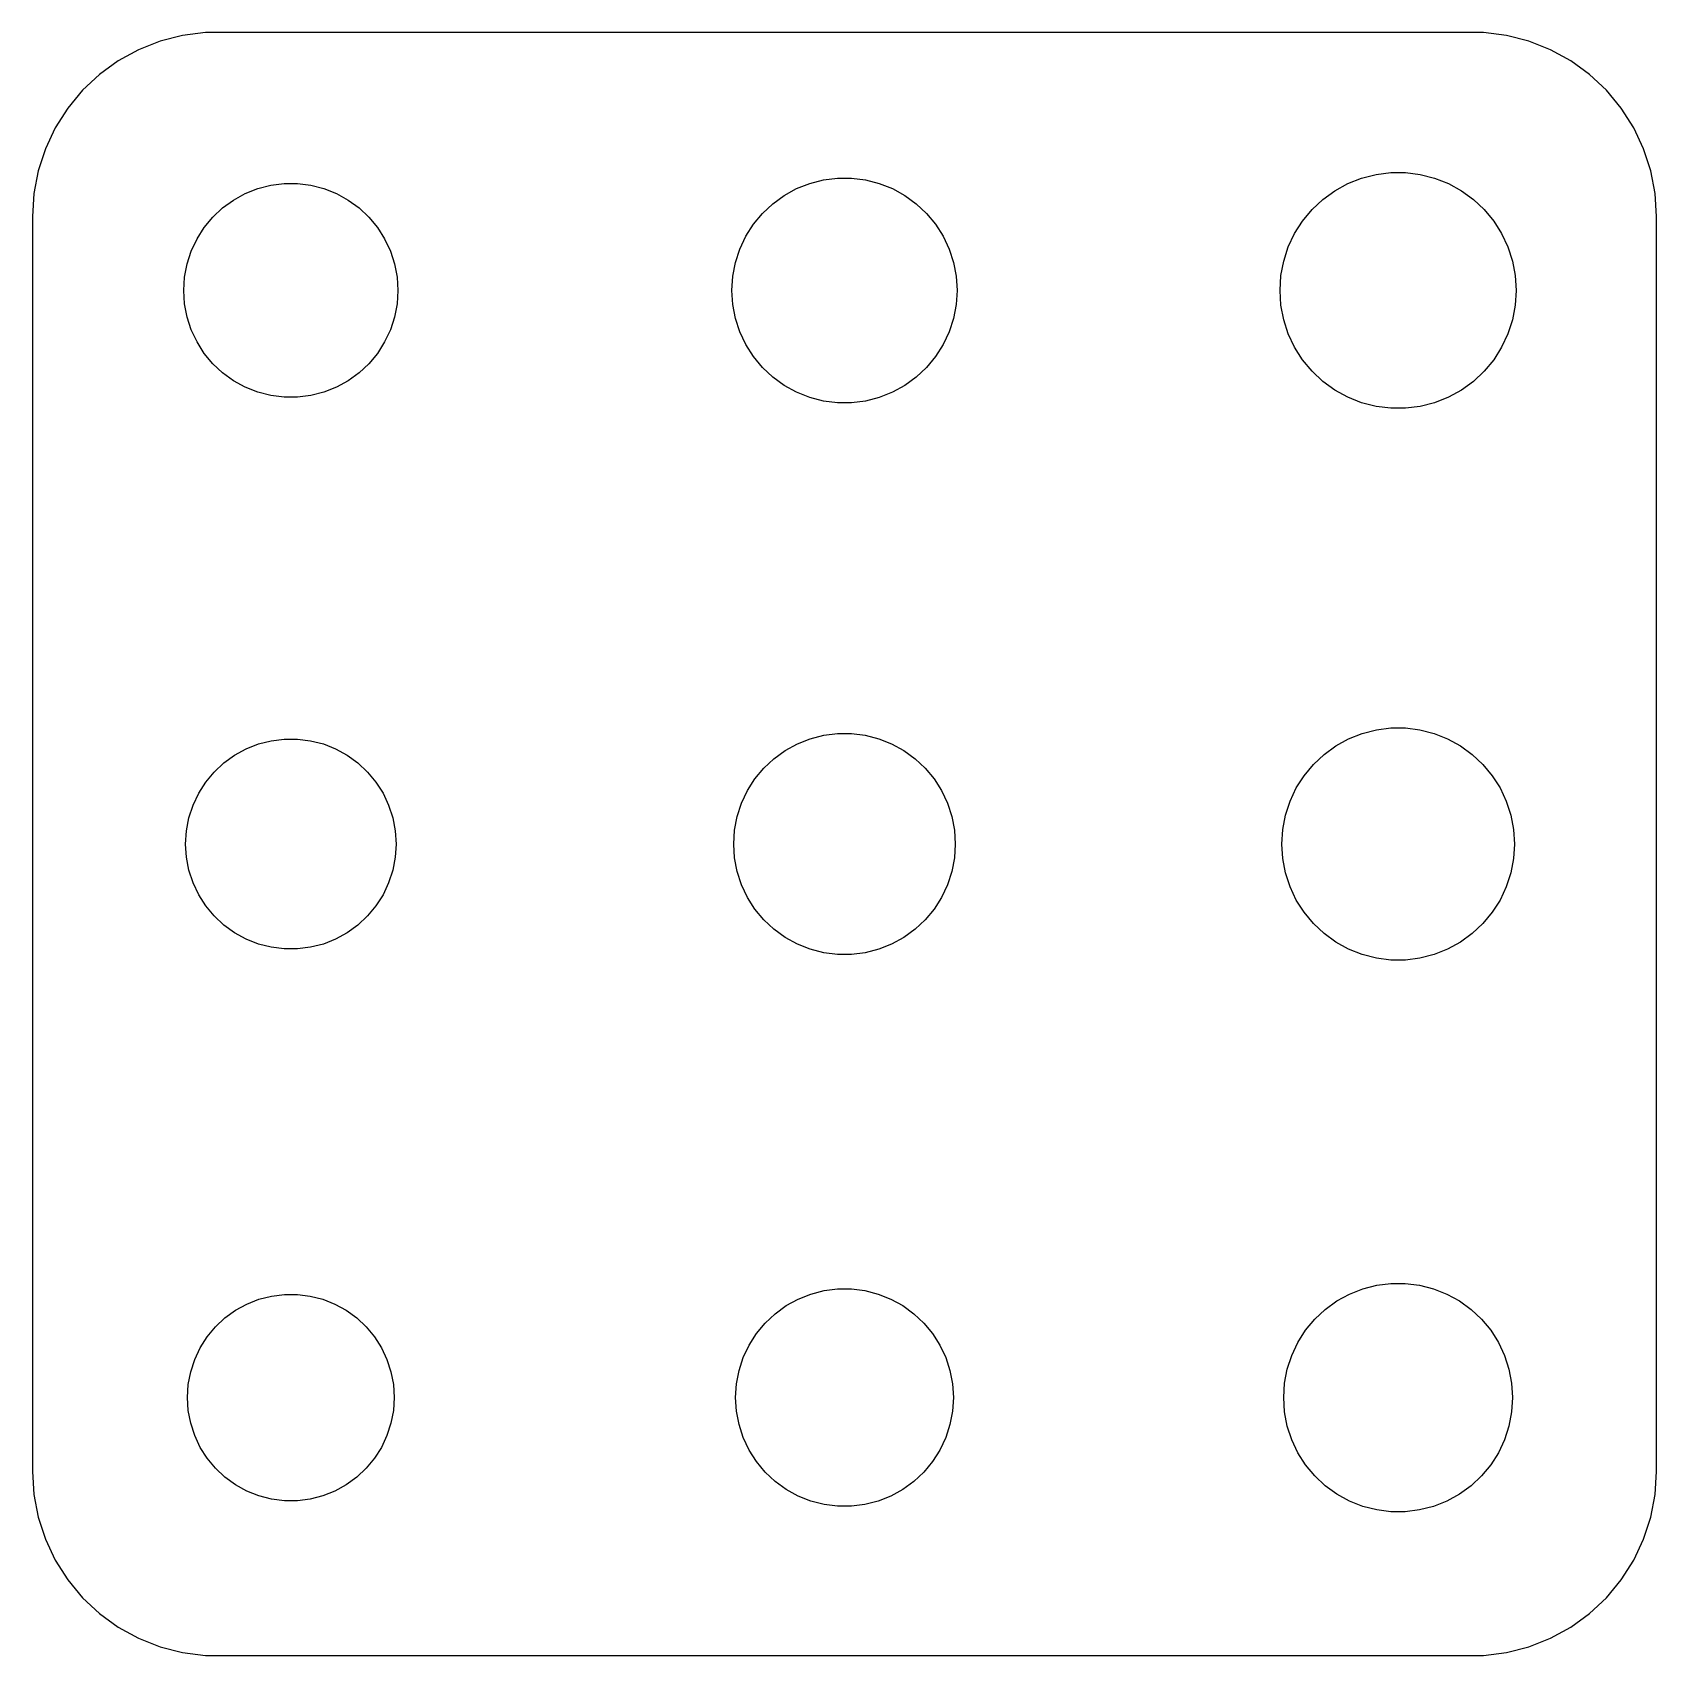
# Model space of a CAD drawing. Header units: metres. Extents: x -22 to 22, y -22 to 22.
import ezdxf

# ---------------------------------------------------------------- set-up
doc = ezdxf.new("R2010")
doc.units = ezdxf.units.M

msp = doc.modelspace()

# ---------------------------------------------------------------- linework, layer by layer
for p, q in [((-18.5451, 21.7553), (-19.1289, 21.5241)), ((-17.9369, 21.9114), (-18.5451, 21.7553)), ((-17.3139, 21.9901), (-17.9369, 21.9114)), ((17.3139, 21.9901), (-17.3139, 21.9901)), ((17.9369, 21.9114), (17.3139, 21.9901)), ((18.5451, 21.7553), (17.9369, 21.9114)), ((19.1289, 21.5241), (18.5451, 21.7553)), ((-19.6791, 21.2216), (-20.1871, 20.8526)), ((-19.1289, 21.5241), (-19.6791, 21.2216)), ((19.6791, 21.2216), (19.1289, 21.5241)), ((20.1871, 20.8526), (19.6791, 21.2216)), ((-20.1871, 20.8526), (-20.6448, 20.4227)), ((20.6448, 20.4227), (20.1871, 20.8526)), ((-20.6448, 20.4227), (-21.0451, 19.9389)), ((21.0451, 19.9389), (20.6448, 20.4227)), ((-21.0451, 19.9389), (-21.3815, 19.4088)), ((21.3815, 19.4088), (21.0451, 19.9389)), ((-21.3815, 19.4088), (-21.6489, 18.8406)), ((21.6489, 18.8406), (21.3815, 19.4088)), ((-21.6489, 18.8406), (-21.8429, 18.2434)), ((21.8429, 18.2434), (21.6489, 18.8406)), ((-21.8429, 18.2434), (-21.9606, 17.6267)), ((-0.571503, 17.996), (-0.191498, 18.044)), ((-0.191498, 18.044), (0.191498, 18.044)), ((0.191498, 18.044), (0.571503, 17.996)), ((13.6375, 17.8954), (14.0111, 18.0434)), ((14.0111, 18.0434), (14.4004, 18.1433)), ((14.4004, 18.1433), (14.7991, 18.1937)), ((14.7991, 18.1937), (15.2009, 18.1937)), ((15.2009, 18.1937), (15.5996, 18.1433)), ((15.5996, 18.1433), (15.9888, 18.0434)), ((15.9888, 18.0434), (16.3625, 17.8954)), ((21.9606, 17.6267), (21.8429, 18.2434)), ((-21.9606, 17.6267), (-22, 17)), ((-16.5539, 17.4485), (-16.2348, 17.624)), ((-16.2348, 17.624), (-15.8961, 17.7581)), ((-15.8961, 17.7581), (-15.5434, 17.8486)), ((-15.5434, 17.8486), (-15.1821, 17.8943)), ((-15.1821, 17.8943), (-14.8179, 17.8943)), ((-14.8179, 17.8943), (-14.4566, 17.8486)), ((-14.4566, 17.8486), (-14.1038, 17.7581)), ((-14.1038, 17.7581), (-13.7652, 17.624)), ((-13.7652, 17.624), (-13.4461, 17.4485)), ((-1.63426, 17.5752), (-1.29861, 17.7597)), ((-1.29861, 17.7597), (-0.94249, 17.9007)), ((-0.94249, 17.9007), (-0.571503, 17.996)), ((0.571503, 17.996), (0.94249, 17.9007)), ((0.94249, 17.9007), (1.29861, 17.7597)), ((1.29861, 17.7597), (1.63426, 17.5752)), ((12.9602, 17.4656), (13.2853, 17.7018)), ((13.2853, 17.7018), (13.6375, 17.8954)), ((16.3625, 17.8954), (16.7146, 17.7018)), ((16.7146, 17.7018), (17.0397, 17.4656)), ((22, 17), (21.9606, 17.6267)), ((-17.114, 16.9852), (-16.8485, 17.2345)), ((-16.8485, 17.2345), (-16.5539, 17.4485)), ((-13.4461, 17.4485), (-13.1515, 17.2345)), ((-13.1515, 17.2345), (-12.886, 16.9852)), ((-2.22334, 17.0879), (-1.94414, 17.3501)), ((-1.94414, 17.3501), (-1.63426, 17.5752)), ((1.63426, 17.5752), (1.94414, 17.3501)), ((1.94414, 17.3501), (2.22334, 17.0879)), ((12.4111, 16.8809), (12.6673, 17.1905)), ((12.6673, 17.1905), (12.9602, 17.4656)), ((17.0397, 17.4656), (17.3327, 17.1905)), ((17.3327, 17.1905), (17.5889, 16.8809)), ((-22, 17), (-22, -17)), ((-17.3461, 16.7046), (-17.114, 16.9852)), ((-12.886, 16.9852), (-12.6538, 16.7046)), ((-2.67273, 16.4693), (-2.4675, 16.7927)), ((-2.4675, 16.7927), (-2.22334, 17.0879)), ((2.22334, 17.0879), (2.4675, 16.7927)), ((2.4675, 16.7927), (2.67273, 16.4693)), ((12.1958, 16.5416), (12.4111, 16.8809)), ((17.5889, 16.8809), (17.8042, 16.5416)), ((22, -17), (22, 17)), ((-17.6964, 16.0676), (-17.5413, 16.3971)), ((-17.5413, 16.3971), (-17.3461, 16.7046)), ((-12.6538, 16.7046), (-12.4587, 16.3971)), ((-12.4587, 16.3971), (-12.3036, 16.0676)), ((-2.83582, 16.1228), (-2.67273, 16.4693)), ((2.67273, 16.4693), (2.83582, 16.1228)), ((12.0247, 16.178), (12.1958, 16.5416)), ((17.8042, 16.5416), (17.9753, 16.178)), ((-17.8089, 15.7212), (-17.6964, 16.0676)), ((-12.3036, 16.0676), (-12.1911, 15.7212)), ((-2.95418, 15.7585), (-2.83582, 16.1228)), ((2.83582, 16.1228), (2.95418, 15.7585)), ((11.9005, 15.7958), (12.0247, 16.178)), ((17.9753, 16.178), (18.0995, 15.7958)), ((-17.8771, 15.3635), (-17.8089, 15.7212)), ((-12.1911, 15.7212), (-12.1229, 15.3635)), ((-3.02594, 15.3823), (-2.95418, 15.7585)), ((2.95418, 15.7585), (3.02594, 15.3823)), ((11.8, 15), (11.8252, 15.4011)), ((11.8252, 15.4011), (11.9005, 15.7958)), ((18.0995, 15.7958), (18.1748, 15.4011)), ((18.1748, 15.4011), (18.2, 15)), ((-17.9, 15), (-17.8771, 15.3635)), ((-17.8771, 14.6365), (-17.9, 15)), ((-12.1229, 15.3635), (-12.1, 15)), ((-12.1, 15), (-12.1229, 14.6365)), ((-3.04999, 15), (-3.02594, 15.3823)), ((-3.02594, 14.6177), (-3.04999, 15)), ((3.02594, 15.3823), (3.04999, 15)), ((3.04999, 15), (3.02594, 14.6177)), ((11.8252, 14.5989), (11.8, 15)), ((18.2, 15), (18.1748, 14.5989)), ((-17.8089, 14.2788), (-17.8771, 14.6365)), ((-12.1229, 14.6365), (-12.1911, 14.2788)), ((-2.95418, 14.2415), (-3.02594, 14.6177)), ((3.02594, 14.6177), (2.95418, 14.2415)), ((11.9005, 14.2042), (11.8252, 14.5989)), ((18.1748, 14.5989), (18.0995, 14.2042)), ((-17.6964, 13.9324), (-17.8089, 14.2788)), ((-12.1911, 14.2788), (-12.3036, 13.9324)), ((-2.83582, 13.8772), (-2.95418, 14.2415)), ((2.95418, 14.2415), (2.83582, 13.8772)), ((12.0247, 13.822), (11.9005, 14.2042)), ((18.0995, 14.2042), (17.9753, 13.822)), ((-17.5413, 13.6029), (-17.6964, 13.9324)), ((-12.3036, 13.9324), (-12.4587, 13.6029)), ((-2.67273, 13.5306), (-2.83582, 13.8772)), ((2.83582, 13.8772), (2.67273, 13.5306)), ((12.1958, 13.4584), (12.0247, 13.822)), ((17.9753, 13.822), (17.8042, 13.4584)), ((-17.3461, 13.2954), (-17.5413, 13.6029)), ((-17.114, 13.0148), (-17.3461, 13.2954)), ((-12.6538, 13.2954), (-12.886, 13.0148)), ((-12.4587, 13.6029), (-12.6538, 13.2954)), ((-2.4675, 13.2072), (-2.67273, 13.5306)), ((-2.22334, 12.9121), (-2.4675, 13.2072)), ((2.4675, 13.2072), (2.22334, 12.9121)), ((2.67273, 13.5306), (2.4675, 13.2072)), ((12.4111, 13.1191), (12.1958, 13.4584)), ((17.8042, 13.4584), (17.5889, 13.1191)), ((-16.8485, 12.7655), (-17.114, 13.0148)), ((-16.5539, 12.5514), (-16.8485, 12.7655)), ((-13.1515, 12.7655), (-13.4461, 12.5514)), ((-12.886, 13.0148), (-13.1515, 12.7655)), ((-1.94414, 12.6499), (-2.22334, 12.9121)), ((2.22334, 12.9121), (1.94414, 12.6499)), ((12.6673, 12.8094), (12.4111, 13.1191)), ((12.9602, 12.5343), (12.6673, 12.8094)), ((17.3327, 12.8094), (17.0397, 12.5343)), ((17.5889, 13.1191), (17.3327, 12.8094)), ((-16.2348, 12.376), (-16.5539, 12.5514)), ((-15.8961, 12.2419), (-16.2348, 12.376)), ((-13.7652, 12.376), (-14.1038, 12.2419)), ((-13.4461, 12.5514), (-13.7652, 12.376)), ((-1.63426, 12.4248), (-1.94414, 12.6499)), ((-1.29861, 12.2403), (-1.63426, 12.4248)), ((1.63426, 12.4248), (1.29861, 12.2403)), ((1.94414, 12.6499), (1.63426, 12.4248)), ((13.2853, 12.2981), (12.9602, 12.5343)), ((17.0397, 12.5343), (16.7146, 12.2981)), ((-15.5434, 12.1514), (-15.8961, 12.2419)), ((-15.1821, 12.1057), (-15.5434, 12.1514)), ((-14.8179, 12.1057), (-15.1821, 12.1057)), ((-14.4566, 12.1514), (-14.8179, 12.1057)), ((-14.1038, 12.2419), (-14.4566, 12.1514)), ((-0.94249, 12.0993), (-1.29861, 12.2403)), ((-0.571503, 12.004), (-0.94249, 12.0993)), ((-0.191498, 11.956), (-0.571503, 12.004)), ((0.191498, 11.956), (-0.191498, 11.956)), ((0.571503, 12.004), (0.191498, 11.956)), ((0.94249, 12.0993), (0.571503, 12.004)), ((1.29861, 12.2403), (0.94249, 12.0993)), ((13.6375, 12.1046), (13.2853, 12.2981)), ((14.0111, 11.9566), (13.6375, 12.1046)), ((14.4004, 11.8567), (14.0111, 11.9566)), ((15.9888, 11.9566), (15.5996, 11.8567)), ((16.3625, 12.1046), (15.9888, 11.9566)), ((16.7146, 12.2981), (16.3625, 12.1046)), ((14.7991, 11.8063), (14.4004, 11.8567)), ((15.2009, 11.8063), (14.7991, 11.8063)), ((15.5996, 11.8567), (15.2009, 11.8063)), ((14.0266, 2.99582), (14.4097, 3.09419)), ((14.4097, 3.09419), (14.8022, 3.14378)), ((14.8022, 3.14378), (15.1978, 3.14378)), ((15.1978, 3.14378), (15.5902, 3.09419)), ((15.5902, 3.09419), (15.9734, 2.99582)), ((-16.2135, 2.57875), (-15.8807, 2.71051)), ((-15.8807, 2.71051), (-15.534, 2.79951)), ((-15.534, 2.79951), (-15.1789, 2.84438)), ((-15.1789, 2.84438), (-14.821, 2.84438)), ((-14.821, 2.84438), (-14.466, 2.79951)), ((-14.466, 2.79951), (-14.1193, 2.71051)), ((-14.1193, 2.71051), (-13.7865, 2.57875)), ((-1.60747, 2.53297), (-1.27733, 2.71448)), ((-1.27733, 2.71448), (-0.927048, 2.85316)), ((-0.927048, 2.85316), (-0.562134, 2.94685)), ((-0.562134, 2.94685), (-0.18837, 2.99408)), ((-0.18837, 2.99408), (0.18837, 2.99408)), ((0.18837, 2.99408), (0.562134, 2.94685)), ((0.562134, 2.94685), (0.927048, 2.85316)), ((0.927048, 2.85316), (1.27733, 2.71448)), ((1.27733, 2.71448), (1.60747, 2.53297)), ((12.9921, 2.42711), (13.3121, 2.65962)), ((13.3121, 2.65962), (13.6588, 2.8502)), ((13.6588, 2.8502), (14.0266, 2.99582)), ((15.9734, 2.99582), (16.3412, 2.8502)), ((16.3412, 2.8502), (16.6879, 2.65962)), ((16.6879, 2.65962), (17.0079, 2.42711)), ((-16.8167, 2.19595), (-16.5271, 2.40633)), ((-16.5271, 2.40633), (-16.2135, 2.57875)), ((-13.7865, 2.57875), (-13.4729, 2.40633)), ((-13.4729, 2.40633), (-13.1833, 2.19595)), ((-2.1869, 2.05363), (-1.91226, 2.31154)), ((-1.91226, 2.31154), (-1.60747, 2.53297)), ((1.60747, 2.53297), (1.91226, 2.31154)), ((1.91226, 2.31154), (2.1869, 2.05363)), ((12.7037, 2.15631), (12.9921, 2.42711)), ((17.0079, 2.42711), (17.2962, 2.15631)), ((-17.3057, 1.67519), (-17.0776, 1.95096)), ((-17.0776, 1.95096), (-16.8167, 2.19595)), ((-13.1833, 2.19595), (-12.9224, 1.95096)), ((-12.9224, 1.95096), (-12.6943, 1.67519)), ((-2.62891, 1.44525), (-2.42705, 1.76335)), ((-2.42705, 1.76335), (-2.1869, 2.05363)), ((2.1869, 2.05363), (2.42705, 1.76335)), ((2.42705, 1.76335), (2.62891, 1.44525)), ((12.2396, 1.51752), (12.4516, 1.85152)), ((12.4516, 1.85152), (12.7037, 2.15631)), ((17.2962, 2.15631), (17.5484, 1.85152)), ((17.5484, 1.85152), (17.7604, 1.51752)), ((-17.6499, 1.04915), (-17.4975, 1.37299)), ((-17.4975, 1.37299), (-17.3057, 1.67519)), ((-12.6943, 1.67519), (-12.5025, 1.37299)), ((-12.5025, 1.37299), (-12.3501, 1.04915)), ((-2.78932, 1.10437), (-2.62891, 1.44525)), ((2.62891, 1.44525), (2.78932, 1.10437)), ((12.0712, 1.15959), (12.2396, 1.51752)), ((17.7604, 1.51752), (17.9288, 1.15959)), ((-17.7605, 0.708755), (-17.6499, 1.04915)), ((-12.3501, 1.04915), (-12.2395, 0.708755)), ((-2.90575, 0.746063), (-2.78932, 1.10437)), ((2.78932, 1.10437), (2.90575, 0.746063)), ((11.949, 0.783371), (12.0712, 1.15959)), ((17.9288, 1.15959), (18.051, 0.783371)), ((-17.8275, 0.357193), (-17.7605, 0.708755)), ((-12.2395, 0.708755), (-12.1725, 0.357193)), ((-2.97633, 0.375992), (-2.90575, 0.746063)), ((2.90575, 0.746063), (2.97633, 0.375992)), ((11.8748, 0.394791), (11.949, 0.783371)), ((18.051, 0.783371), (18.1252, 0.394791)), ((-17.85, 0), (-17.8275, 0.357193)), ((-17.8275, -0.357193), (-17.85, 0)), ((-12.1725, 0.357193), (-12.15, 0)), ((-12.15, 0), (-12.1725, -0.357193)), ((-3, 0), (-2.97633, 0.375992)), ((-2.97633, -0.375992), (-3, 0)), ((2.97633, 0.375992), (3, 0)), ((3, 0), (2.97633, -0.375992)), ((11.85, 0), (11.8748, 0.394791)), ((11.8748, -0.394791), (11.85, 0)), ((18.1252, 0.394791), (18.15, 0)), ((18.15, 0), (18.1252, -0.394791)), ((-17.7605, -0.708755), (-17.8275, -0.357193)), ((-12.1725, -0.357193), (-12.2395, -0.708755)), ((-2.90575, -0.746063), (-2.97633, -0.375992)), ((2.97633, -0.375992), (2.90575, -0.746063)), ((11.949, -0.783371), (11.8748, -0.394791)), ((18.1252, -0.394791), (18.051, -0.783371)), ((-17.6499, -1.04915), (-17.7605, -0.708755)), ((-12.2395, -0.708755), (-12.3501, -1.04915)), ((-2.78932, -1.10437), (-2.90575, -0.746063)), ((2.90575, -0.746063), (2.78932, -1.10437)), ((12.0712, -1.15959), (11.949, -0.783371)), ((18.051, -0.783371), (17.9288, -1.15959)), ((-17.4975, -1.37299), (-17.6499, -1.04915)), ((-12.3501, -1.04915), (-12.5025, -1.37299)), ((-2.62891, -1.44525), (-2.78932, -1.10437)), ((2.78932, -1.10437), (2.62891, -1.44525)), ((12.2396, -1.51752), (12.0712, -1.15959)), ((17.9288, -1.15959), (17.7604, -1.51752)), ((-17.3057, -1.67519), (-17.4975, -1.37299)), ((-17.0776, -1.95096), (-17.3057, -1.67519)), ((-12.6943, -1.67519), (-12.9224, -1.95096)), ((-12.5025, -1.37299), (-12.6943, -1.67519)), ((-2.42705, -1.76335), (-2.62891, -1.44525)), ((2.62891, -1.44525), (2.42705, -1.76335)), ((12.4516, -1.85152), (12.2396, -1.51752)), ((17.7604, -1.51752), (17.5484, -1.85152)), ((-16.8167, -2.19595), (-17.0776, -1.95096)), ((-16.5271, -2.40633), (-16.8167, -2.19595)), ((-13.1833, -2.19595), (-13.4729, -2.40633)), ((-12.9224, -1.95096), (-13.1833, -2.19595)), ((-2.1869, -2.05363), (-2.42705, -1.76335)), ((-1.91226, -2.31154), (-2.1869, -2.05363)), ((2.1869, -2.05363), (1.91226, -2.31154)), ((2.42705, -1.76335), (2.1869, -2.05363)), ((12.7037, -2.15631), (12.4516, -1.85152)), ((12.9921, -2.42711), (12.7037, -2.15631)), ((17.2962, -2.15631), (17.0079, -2.42711)), ((17.5484, -1.85152), (17.2962, -2.15631)), ((-16.2135, -2.57875), (-16.5271, -2.40633)), ((-15.8807, -2.71051), (-16.2135, -2.57875)), ((-13.7865, -2.57875), (-14.1193, -2.71051)), ((-13.4729, -2.40633), (-13.7865, -2.57875)), ((-1.60747, -2.53297), (-1.91226, -2.31154)), ((-1.27733, -2.71448), (-1.60747, -2.53297)), ((1.60747, -2.53297), (1.27733, -2.71448)), ((1.91226, -2.31154), (1.60747, -2.53297)), ((13.3121, -2.65962), (12.9921, -2.42711)), ((17.0079, -2.42711), (16.6879, -2.65962)), ((-15.534, -2.79951), (-15.8807, -2.71051)), ((-15.1789, -2.84438), (-15.534, -2.79951)), ((-14.821, -2.84438), (-15.1789, -2.84438)), ((-14.466, -2.79951), (-14.821, -2.84438)), ((-14.1193, -2.71051), (-14.466, -2.79951)), ((-0.927048, -2.85316), (-1.27733, -2.71448)), ((-0.562134, -2.94685), (-0.927048, -2.85316)), ((-0.18837, -2.99408), (-0.562134, -2.94685)), ((0.18837, -2.99408), (-0.18837, -2.99408)), ((0.562134, -2.94685), (0.18837, -2.99408)), ((0.927048, -2.85316), (0.562134, -2.94685)), ((1.27733, -2.71448), (0.927048, -2.85316)), ((13.6588, -2.8502), (13.3121, -2.65962)), ((14.0266, -2.99582), (13.6588, -2.8502)), ((14.4097, -3.09419), (14.0266, -2.99582)), ((15.9734, -2.99582), (15.5902, -3.09419)), ((16.3412, -2.8502), (15.9734, -2.99582)), ((16.6879, -2.65962), (16.3412, -2.8502)), ((14.8022, -3.14378), (14.4097, -3.09419)), ((15.1978, -3.14378), (14.8022, -3.14378)), ((15.5902, -3.09419), (15.1978, -3.14378)), ((-15.8652, -12.337), (-15.5247, -12.2496)), ((-15.5247, -12.2496), (-15.1758, -12.2055)), ((-15.1758, -12.2055), (-14.8242, -12.2055)), ((-14.8242, -12.2055), (-14.4753, -12.2496)), ((-14.4753, -12.2496), (-14.1348, -12.337)), ((-1.25604, -12.3307), (-0.911591, -12.1944)), ((-0.911591, -12.1944), (-0.552765, -12.1022)), ((-0.552765, -12.1022), (-0.185226, -12.0558)), ((-0.185226, -12.0558), (0.185226, -12.0558)), ((0.185226, -12.0558), (0.552765, -12.1022)), ((0.552765, -12.1022), (0.911591, -12.1944)), ((0.911591, -12.1944), (1.25604, -12.3307)), ((13.3389, -12.3826), (13.6801, -12.195)), ((13.6801, -12.195), (14.042, -12.0517)), ((14.042, -12.0517), (14.4191, -11.9549)), ((14.4191, -11.9549), (14.8053, -11.9061)), ((14.8053, -11.9061), (15.1946, -11.9061)), ((15.1946, -11.9061), (15.5809, -11.9549)), ((15.5809, -11.9549), (15.9579, -12.0517)), ((15.9579, -12.0517), (16.3199, -12.195)), ((16.3199, -12.195), (16.6611, -12.3826)), ((-16.7848, -12.8426), (-16.5003, -12.6359)), ((-16.5003, -12.6359), (-16.1922, -12.4665)), ((-16.1922, -12.4665), (-15.8652, -12.337)), ((-14.1348, -12.337), (-13.8078, -12.4665)), ((-13.8078, -12.4665), (-13.4997, -12.6359)), ((-13.4997, -12.6359), (-13.2152, -12.8426)), ((-2.15045, -12.9806), (-1.88039, -12.727)), ((-1.88039, -12.727), (-1.58069, -12.5092)), ((-1.58069, -12.5092), (-1.25604, -12.3307)), ((1.25604, -12.3307), (1.58069, -12.5092)), ((1.58069, -12.5092), (1.88039, -12.727)), ((1.88039, -12.727), (2.15045, -12.9806)), ((12.7402, -12.8779), (13.024, -12.6114)), ((13.024, -12.6114), (13.3389, -12.3826)), ((16.6611, -12.3826), (16.976, -12.6114)), ((16.976, -12.6114), (17.2598, -12.8779)), ((-17.2652, -13.3542), (-17.0411, -13.0833)), ((-17.0411, -13.0833), (-16.7848, -12.8426)), ((-13.2152, -12.8426), (-12.9589, -13.0833)), ((-12.9589, -13.0833), (-12.7347, -13.3542)), ((-2.3866, -13.266), (-2.15045, -12.9806)), ((2.15045, -12.9806), (2.3866, -13.266)), ((12.2834, -13.5066), (12.492, -13.1779)), ((12.492, -13.1779), (12.7402, -12.8779)), ((17.2598, -12.8779), (17.5079, -13.1779)), ((17.5079, -13.1779), (17.7165, -13.5066)), ((-17.4537, -13.6511), (-17.2652, -13.3542)), ((-12.7347, -13.3542), (-12.5463, -13.6511)), ((-2.74283, -13.914), (-2.5851, -13.5788)), ((-2.5851, -13.5788), (-2.3866, -13.266)), ((2.3866, -13.266), (2.5851, -13.5788)), ((2.5851, -13.5788), (2.74283, -13.914)), ((12.1177, -13.8588), (12.2834, -13.5066)), ((17.7165, -13.5066), (17.8823, -13.8588)), ((-17.712, -14.3037), (-17.6034, -13.9692)), ((-17.6034, -13.9692), (-17.4537, -13.6511)), ((-12.5463, -13.6511), (-12.3966, -13.9692)), ((-12.3966, -13.9692), (-12.288, -14.3037)), ((-2.85732, -14.2664), (-2.74283, -13.914)), ((2.74283, -13.914), (2.85732, -14.2664)), ((11.9974, -14.229), (12.1177, -13.8588)), ((17.8823, -13.8588), (18.0026, -14.229)), ((-17.7779, -14.6491), (-17.712, -14.3037)), ((-12.288, -14.3037), (-12.2221, -14.6491)), ((-2.92673, -14.6303), (-2.85732, -14.2664)), ((2.85732, -14.2664), (2.92673, -14.6303)), ((11.9244, -14.6115), (11.9974, -14.229)), ((18.0026, -14.229), (18.0755, -14.6115)), ((-17.8, -15), (-17.7779, -14.6491)), ((-12.2221, -14.6491), (-12.2, -15)), ((-2.95, -15), (-2.92673, -14.6303)), ((2.92673, -14.6303), (2.95, -15)), ((11.9, -15), (11.9244, -14.6115)), ((18.0755, -14.6115), (18.1, -15)), ((-17.7779, -15.3509), (-17.8, -15)), ((-17.712, -15.6963), (-17.7779, -15.3509)), ((-12.2221, -15.3509), (-12.288, -15.6963)), ((-12.2, -15), (-12.2221, -15.3509)), ((-2.92673, -15.3697), (-2.95, -15)), ((-2.85732, -15.7336), (-2.92673, -15.3697)), ((2.92673, -15.3697), (2.85732, -15.7336)), ((2.95, -15), (2.92673, -15.3697)), ((11.9244, -15.3885), (11.9, -15)), ((11.9974, -15.7709), (11.9244, -15.3885)), ((18.0755, -15.3885), (18.0026, -15.7709)), ((18.1, -15), (18.0755, -15.3885)), ((-17.6034, -16.0307), (-17.712, -15.6963)), ((-12.288, -15.6963), (-12.3966, -16.0307)), ((-2.74283, -16.086), (-2.85732, -15.7336)), ((2.85732, -15.7336), (2.74283, -16.086)), ((12.1177, -16.1412), (11.9974, -15.7709)), ((18.0026, -15.7709), (17.8823, -16.1412)), ((-17.4537, -16.3489), (-17.6034, -16.0307)), ((-12.3966, -16.0307), (-12.5463, -16.3489)), ((-2.5851, -16.4212), (-2.74283, -16.086)), ((2.74283, -16.086), (2.5851, -16.4212)), ((12.2834, -16.4934), (12.1177, -16.1412)), ((17.8823, -16.1412), (17.7165, -16.4934)), ((-17.2652, -16.6458), (-17.4537, -16.3489)), ((-17.0411, -16.9167), (-17.2652, -16.6458)), ((-12.7347, -16.6458), (-12.9589, -16.9167)), ((-12.5463, -16.3489), (-12.7347, -16.6458)), ((-2.3866, -16.734), (-2.5851, -16.4212)), ((2.5851, -16.4212), (2.3866, -16.734)), ((12.492, -16.8221), (12.2834, -16.4934)), ((17.7165, -16.4934), (17.5079, -16.8221)), ((-22, -17), (-21.9606, -17.6267)), ((-16.7848, -17.1574), (-17.0411, -16.9167)), ((-16.5003, -17.3641), (-16.7848, -17.1574)), ((-13.2152, -17.1574), (-13.4997, -17.3641)), ((-12.9589, -16.9167), (-13.2152, -17.1574)), ((-2.15045, -17.0194), (-2.3866, -16.734)), ((-1.88039, -17.273), (-2.15045, -17.0194)), ((2.15045, -17.0194), (1.88039, -17.273)), ((2.3866, -16.734), (2.15045, -17.0194)), ((12.7402, -17.1221), (12.492, -16.8221)), ((13.024, -17.3886), (12.7402, -17.1221)), ((17.2598, -17.1221), (16.976, -17.3886)), ((17.5079, -16.8221), (17.2598, -17.1221)), ((21.9606, -17.6267), (22, -17)), ((-16.1922, -17.5335), (-16.5003, -17.3641)), ((-15.8652, -17.6629), (-16.1922, -17.5335)), ((-13.8078, -17.5335), (-14.1348, -17.6629)), ((-13.4997, -17.3641), (-13.8078, -17.5335)), ((-1.58069, -17.4908), (-1.88039, -17.273)), ((-1.25604, -17.6692), (-1.58069, -17.4908)), ((1.58069, -17.4908), (1.25604, -17.6692)), ((1.88039, -17.273), (1.58069, -17.4908)), ((13.3389, -17.6174), (13.024, -17.3886)), ((16.976, -17.3886), (16.6611, -17.6174)), ((-21.9606, -17.6267), (-21.8429, -18.2434)), ((-15.5247, -17.7504), (-15.8652, -17.6629)), ((-15.1758, -17.7945), (-15.5247, -17.7504)), ((-14.8242, -17.7945), (-15.1758, -17.7945)), ((-14.4753, -17.7504), (-14.8242, -17.7945)), ((-14.1348, -17.6629), (-14.4753, -17.7504)), ((-0.911591, -17.8056), (-1.25604, -17.6692)), ((-0.552765, -17.8977), (-0.911591, -17.8056)), ((-0.185226, -17.9442), (-0.552765, -17.8977)), ((0.185226, -17.9442), (-0.185226, -17.9442)), ((0.552765, -17.8977), (0.185226, -17.9442)), ((0.911591, -17.8056), (0.552765, -17.8977)), ((1.25604, -17.6692), (0.911591, -17.8056)), ((13.6801, -17.805), (13.3389, -17.6174)), ((14.042, -17.9483), (13.6801, -17.805)), ((14.4191, -18.0451), (14.042, -17.9483)), ((15.9579, -17.9483), (15.5809, -18.0451)), ((16.3199, -17.805), (15.9579, -17.9483)), ((16.6611, -17.6174), (16.3199, -17.805)), ((21.8429, -18.2434), (21.9606, -17.6267)), ((-21.8429, -18.2434), (-21.6489, -18.8406)), ((14.8053, -18.0939), (14.4191, -18.0451)), ((15.1946, -18.0939), (14.8053, -18.0939)), ((15.5809, -18.0451), (15.1946, -18.0939)), ((21.6489, -18.8406), (21.8429, -18.2434)), ((-21.6489, -18.8406), (-21.3815, -19.4088)), ((21.3815, -19.4088), (21.6489, -18.8406)), ((-21.3815, -19.4088), (-21.0451, -19.9389)), ((21.0451, -19.9389), (21.3815, -19.4088)), ((-21.0451, -19.9389), (-20.6448, -20.4227)), ((20.6448, -20.4227), (21.0451, -19.9389)), ((-20.6448, -20.4227), (-20.1871, -20.8526)), ((20.1871, -20.8526), (20.6448, -20.4227)), ((-20.1871, -20.8526), (-19.6791, -21.2216)), ((19.6791, -21.2216), (20.1871, -20.8526)), ((-19.6791, -21.2216), (-19.1289, -21.5241)), ((-19.1289, -21.5241), (-18.5451, -21.7553)), ((18.5451, -21.7553), (19.1289, -21.5241)), ((19.1289, -21.5241), (19.6791, -21.2216)), ((-18.5451, -21.7553), (-17.9369, -21.9114)), ((-17.9369, -21.9114), (-17.3139, -21.9901)), ((-17.3139, -21.9901), (17.3139, -21.9901)), ((17.3139, -21.9901), (17.9369, -21.9114)), ((17.9369, -21.9114), (18.5451, -21.7553))]:
    msp.add_line(p, q)

doc.saveas('drawing.dxf')
